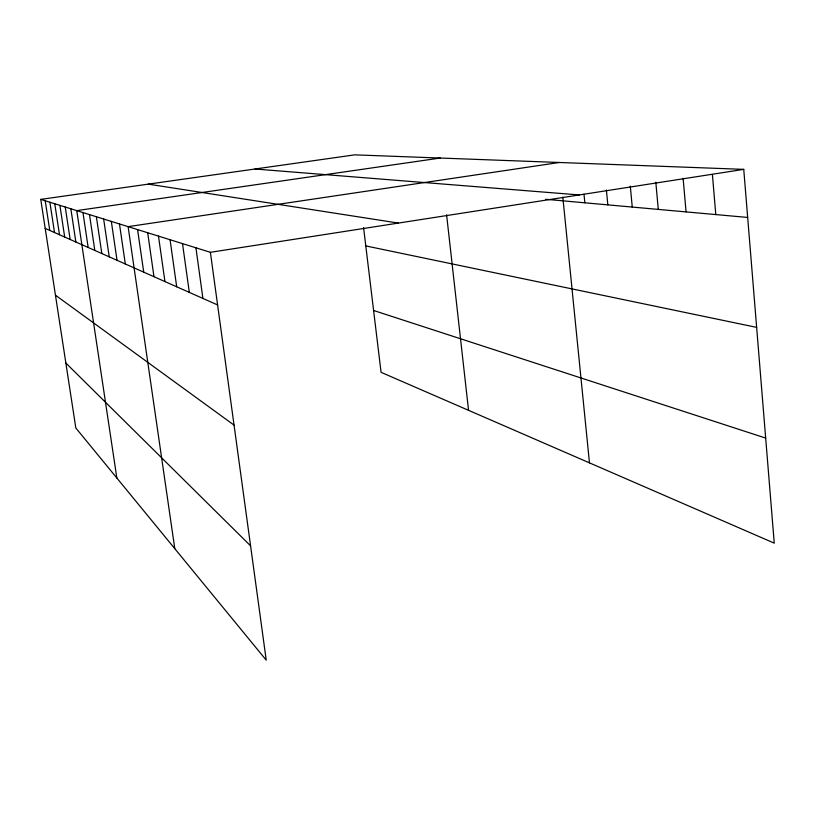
<?xml version="1.0" encoding="UTF-8"?>
<svg xmlns="http://www.w3.org/2000/svg" width="815" height="815" viewBox="0 0 815 815"><rect width="100%" height="100%" fill="white"/><g stroke="black" fill="none" stroke-linecap="round" stroke-linejoin="round"><path stroke-width="1.22" d="M210.392 252.314L266.23 660.15L75.826 427.997L40.75 199.39L210.392 252.314L743.749 169.367L774.25 543.147L381.074 372.323L363.582 227.66M559.355 162.48L128.118 226.641L174.787 548.658M440.222 158.039L76.753 210.616L116.851 478.018M40.75 199.39L354.78 154.85L743.749 169.367M254.983 169L579.292 194.938M545.836 199.298L747.671 217.442M148.279 184.129L398.341 223.076M365.782 245.916L756.646 327.375M373.596 310.474L765.682 438.083M45.202 228.404L217.605 304.953M55.451 295.183L234.048 425.114M65.862 363.042L250.582 545.846M59.882 205.349L64.691 237.053M54.768 203.76L59.485 234.751M49.888 202.232L54.513 232.54M45.222 200.775L49.756 230.431M70.854 208.772L75.856 242.014M65.241 207.02L70.141 239.478M96.374 216.739L101.824 253.547M89.487 214.589L94.815 250.439M82.957 212.552L88.173 247.485M111.329 221.405L117.034 260.301M103.648 219.011L109.22 256.827M119.479 223.942L125.306 263.978M147.688 232.744L153.974 276.703M137.582 229.596L143.715 272.149M158.487 236.116L164.946 281.572M182.509 243.614L189.325 292.391M170.07 239.732L176.692 286.788M195.916 247.791L202.915 298.433M446.6 214.814L468.554 410.332M562.829 197.149L589.469 462.859M583.998 194.164L584.844 202.803M606.401 190.058L607.827 204.871M630.29 186.064L632.257 207.071M655.81 182.142L658.275 209.404M683.113 178.271L686.067 211.9M712.391 174.441L715.794 214.579"/></g></svg>
